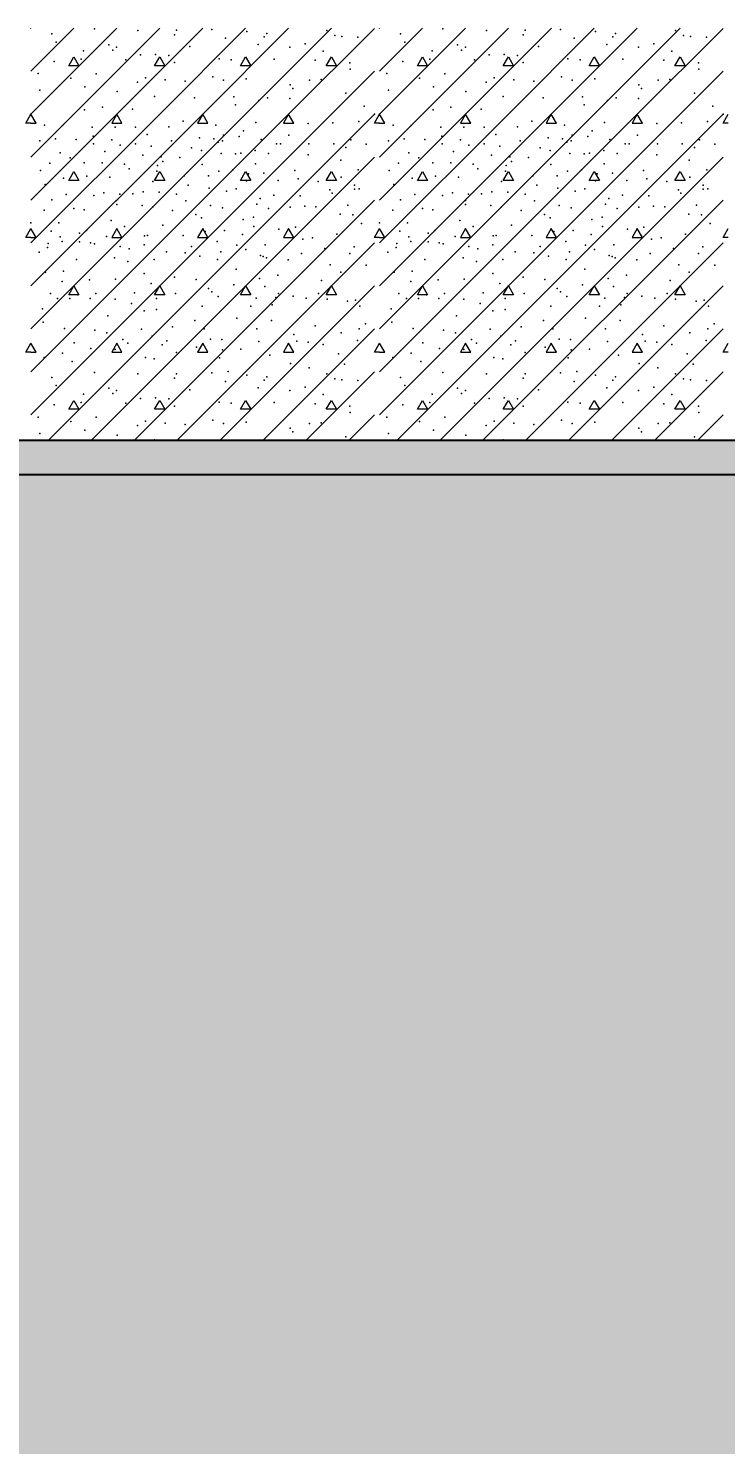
# Model space of a CAD drawing. Header units: millimetres. Extents: x 18162 to 7085488, y 72188 to 247925.
# Drawn here: x 3673666 to 3675697, y 86243 to 90368 of the extents above; entities that cross this region are included whole.
import ezdxf

# ---------------------------------------------------------------- set-up
doc = ezdxf.new("R2010")
doc.units = ezdxf.units.MM
doc.header["$MEASUREMENT"] = 0
doc.layers.add('Drawing & Figure', color=7, linetype='Continuous')
doc.layers.add('Structural - Bearing', color=7, linetype='Continuous')
doc.styles.add('GENERATED_STYLE_3', font='', dxfattribs={"width": 0.8})
doc.styles.get('GENERATED_STYLE_3').set_extended_font_data('ISOCPEUR MON')
doc.dimstyles.new('GENERATED_STYLE__5', dxfattribs={"dimtxt": 220.000005, "dimasz": 114, "dimexe": 0.18, "dimexo": 150, "dimgap": 0, "dimtad": 1, "dimdec": 0, "dimzin": 0, "dimdsep": 46, "dimtxsty": 'GENERATED_STYLE_3', "dimblk": 'ARROWHEAD_2', "dimblk1": 'ARROWHEAD_2', "dimblk2": 'ARROWHEAD_2', "dimcen": 0.09, "dimclrd": 13, "dimclre": 13, "dimclrt": 13, "dimadec": 0, "dimazin": 0, "dimtfac": 1, "dimtdec": 4, "dimtmove": 0, "dimatfit": 3, "dimfxl": 1, "dimtolj": 1, "dimtzin": 0, "dimarcsym": 0})

# ---------------------------------------------------------------- blocks, each defined once
blk = doc.blocks.new('*X953', base_point=(3761974.7, 95118))
at = {"layer": 'Structural - Bearing', "color": 7, "linetype": 'Continuous', "lineweight": 9}
for p, q in [((3673673.9, 90242.9), (3673799, 90368)), ((3673673.9, 90367.9), (3673674, 90368)), ((3673673.9, 90117.9), (3673924, 90368)), ((3673798.9, 90117.9), (3674049, 90368)), ((3673923.9, 90117.9), (3674174, 90368)), ((3674048.9, 90117.9), (3674299, 90368)), ((3674173.9, 90117.9), (3674424, 90368)), ((3674298.9, 90117.9), (3674549, 90368)), ((3674423.9, 90117.9), (3674673.9, 90367.9)), ((3674689, 90242.9), (3674814.1, 90368)), ((3674689, 90367.9), (3674689.1, 90368)), ((3674689, 90117.9), (3674939.1, 90368)), ((3674814, 90117.9), (3675064.1, 90368)), ((3674939, 90117.9), (3675189.1, 90368)), ((3675064, 90117.9), (3675314.1, 90368)), ((3675189, 90117.9), (3675439.1, 90368)), ((3675314, 90117.9), (3675564.1, 90368)), ((3675439, 90117.9), (3675689, 90367.9)), ((3673783.8, 90258.6), (3673798.9, 90284.6)), ((3673813.8, 90258.6), (3673783.8, 90258.6)), ((3673798.9, 90284.6), (3673813.8, 90258.6)), ((3674033.8, 90258.6), (3674048.9, 90284.6)), ((3674063.8, 90258.6), (3674033.8, 90258.6)), ((3674048.9, 90284.6), (3674063.8, 90258.6)), ((3674283.8, 90258.6), (3674298.9, 90284.6)), ((3674313.8, 90258.6), (3674283.8, 90258.6)), ((3674298.9, 90284.6), (3674313.8, 90258.6)), ((3674533.8, 90258.6), (3674548.9, 90284.6)), ((3674563.8, 90258.6), (3674533.8, 90258.6)), ((3674548.9, 90284.6), (3674563.8, 90258.6)), ((3674798.9, 90258.6), (3674814, 90284.6)), ((3674828.9, 90258.6), (3674798.9, 90258.6)), ((3674814, 90284.6), (3674828.9, 90258.6)), ((3675048.9, 90258.6), (3675064, 90284.6)), ((3675078.9, 90258.6), (3675048.9, 90258.6)), ((3675064, 90284.6), (3675078.9, 90258.6)), ((3675298.9, 90258.6), (3675314, 90284.6)), ((3675328.9, 90258.6), (3675298.9, 90258.6)), ((3675314, 90284.6), (3675328.9, 90258.6)), ((3675548.9, 90258.6), (3675564, 90284.6)), ((3675578.9, 90258.6), (3675548.9, 90258.6)), ((3675564, 90284.6), (3675578.9, 90258.6)), ((3674548.9, 90117.9), (3674673.9, 90242.9)), ((3675564, 90117.9), (3675689, 90242.9)), ((3673658.8, 90091.9), (3673673.9, 90117.9)), ((3673673.9, 90091.9), (3673658.8, 90091.9)), ((3673673.9, 89242.9), (3674548.9, 90117.9)), ((3673673.9, 89367.9), (3674423.9, 90117.9)), ((3673673.9, 89992.9), (3673798.9, 90117.9)), ((3673673.9, 89492.9), (3674298.9, 90117.9)), ((3673673.9, 89617.9), (3674173.9, 90117.9)), ((3673673.9, 89742.9), (3674048.9, 90117.9)), ((3673673.9, 89867.9), (3673923.9, 90117.9)), ((3673689, 90091.9), (3673673.9, 90117.9)), ((3673673.9, 90091.9), (3673689, 90091.9)), ((3673724, 89168), (3674673.9, 90117.9)), ((3673923.9, 90117.9), (3673909, 90091.9)), ((3673909, 90091.9), (3673939, 90091.9)), ((3673939, 90091.9), (3673923.9, 90117.9)), ((3674173.9, 90117.9), (3674159, 90091.9)), ((3674159, 90091.9), (3674189, 90091.9)), ((3674189, 90091.9), (3674173.9, 90117.9)), ((3674423.9, 90117.9), (3674409, 90091.9)), ((3674409, 90091.9), (3674439, 90091.9)), ((3674439, 90091.9), (3674423.9, 90117.9)), ((3674673.9, 90091.9), (3674689, 90117.9)), ((3674689, 90091.9), (3674673.9, 90091.9)), ((3674689, 89242.9), (3675564, 90117.9)), ((3674689, 89367.9), (3675439, 90117.9)), ((3674689, 89992.9), (3674814, 90117.9)), ((3674689, 89492.9), (3675314, 90117.9)), ((3674689, 89617.9), (3675189, 90117.9)), ((3674689, 89742.9), (3675064, 90117.9)), ((3674689, 89867.9), (3674939, 90117.9)), ((3674704.2, 90091.9), (3674689, 90117.9)), ((3674689, 90091.9), (3674704.2, 90091.9)), ((3674739.1, 89168), (3675689, 90117.9)), ((3674939, 90117.9), (3674924.1, 90091.9)), ((3674924.1, 90091.9), (3674954.2, 90091.9)), ((3674954.2, 90091.9), (3674939, 90117.9)), ((3675189, 90117.9), (3675174.1, 90091.9)), ((3675174.1, 90091.9), (3675204.2, 90091.9)), ((3675204.2, 90091.9), (3675189, 90117.9)), ((3675439, 90117.9), (3675424.1, 90091.9)), ((3675424.1, 90091.9), (3675454.2, 90091.9)), ((3675454.2, 90091.9), (3675439, 90117.9)), ((3675689, 90091.9), (3675704.2, 90117.9)), ((3675704.2, 90091.9), (3675689, 90091.9)), ((3673849, 89168), (3674673.9, 89992.9)), ((3674864.1, 89168), (3675689, 89992.9)), ((3673783.8, 89925.3), (3673798.9, 89951.3)), ((3673813.8, 89925.2), (3673783.8, 89925.3)), ((3673798.9, 89951.3), (3673813.8, 89925.2)), ((3674033.8, 89925.3), (3674048.9, 89951.3)), ((3674063.8, 89925.2), (3674033.8, 89925.3)), ((3674048.9, 89951.3), (3674063.8, 89925.2)), ((3674283.8, 89925.3), (3674298.9, 89951.3)), ((3674313.8, 89925.2), (3674283.8, 89925.3)), ((3674298.9, 89951.3), (3674313.8, 89925.2)), ((3674533.8, 89925.3), (3674548.9, 89951.3)), ((3674563.8, 89925.2), (3674533.8, 89925.3)), ((3674548.9, 89951.3), (3674563.8, 89925.2)), ((3674798.9, 89925.3), (3674814, 89951.3)), ((3674828.9, 89925.2), (3674798.9, 89925.3)), ((3674814, 89951.3), (3674828.9, 89925.2)), ((3675048.9, 89925.3), (3675064, 89951.3)), ((3675078.9, 89925.2), (3675048.9, 89925.3)), ((3675064, 89951.3), (3675078.9, 89925.2)), ((3675298.9, 89925.3), (3675314, 89951.3)), ((3675328.9, 89925.2), (3675298.9, 89925.3)), ((3675314, 89951.3), (3675328.9, 89925.2)), ((3675548.9, 89925.3), (3675564, 89951.3)), ((3675578.9, 89925.2), (3675548.9, 89925.3)), ((3675564, 89951.3), (3675578.9, 89925.2)), ((3673974, 89168), (3674673.9, 89867.9)), ((3674989.1, 89168), (3675689, 89867.9)), ((3673658.8, 89758.6), (3673673.9, 89784.6)), ((3673673.9, 89758.6), (3673658.8, 89758.6)), ((3673689, 89758.6), (3673673.9, 89784.6)), ((3673673.9, 89758.6), (3673689, 89758.6)), ((3673923.9, 89784.6), (3673909, 89758.6)), ((3673909, 89758.6), (3673939, 89758.6)), ((3673939, 89758.6), (3673923.9, 89784.6)), ((3674173.9, 89784.6), (3674159, 89758.6)), ((3674159, 89758.6), (3674189, 89758.6)), ((3674189, 89758.6), (3674173.9, 89784.6)), ((3674423.9, 89784.6), (3674409, 89758.6)), ((3674409, 89758.6), (3674439, 89758.6)), ((3674439, 89758.6), (3674423.9, 89784.6)), ((3674673.9, 89758.6), (3674689, 89784.6)), ((3674689, 89758.6), (3674673.9, 89758.6)), ((3674704.2, 89758.6), (3674689, 89784.6)), ((3674689, 89758.6), (3674704.2, 89758.6)), ((3674939, 89784.6), (3674924.1, 89758.6)), ((3674924.1, 89758.6), (3674954.2, 89758.6)), ((3674954.2, 89758.6), (3674939, 89784.6)), ((3675189, 89784.6), (3675174.1, 89758.6)), ((3675174.1, 89758.6), (3675204.2, 89758.6)), ((3675204.2, 89758.6), (3675189, 89784.6)), ((3675439, 89784.6), (3675424.1, 89758.6)), ((3675424.1, 89758.6), (3675454.2, 89758.6)), ((3675454.2, 89758.6), (3675439, 89784.6)), ((3675689, 89758.6), (3675704.2, 89784.6)), ((3675704.2, 89758.6), (3675689, 89758.6)), ((3674099, 89168), (3674673.9, 89742.9)), ((3675114.1, 89168), (3675689, 89742.9)), ((3673783.8, 89591.9), (3673798.9, 89617.9)), ((3673813.8, 89591.9), (3673783.8, 89591.9)), ((3673798.9, 89617.9), (3673813.8, 89591.9)), ((3674033.8, 89591.9), (3674048.9, 89617.9)), ((3674063.8, 89591.9), (3674033.8, 89591.9)), ((3674048.9, 89617.9), (3674063.8, 89591.9)), ((3674224, 89168), (3674673.9, 89617.9)), ((3674283.8, 89591.9), (3674298.9, 89617.9)), ((3674313.8, 89591.9), (3674283.8, 89591.9)), ((3674298.9, 89617.9), (3674313.8, 89591.9)), ((3674533.8, 89591.9), (3674548.9, 89617.9)), ((3674563.8, 89591.9), (3674533.8, 89591.9)), ((3674548.9, 89617.9), (3674563.8, 89591.9)), ((3674798.9, 89591.9), (3674814, 89617.9)), ((3674828.9, 89591.9), (3674798.9, 89591.9)), ((3674814, 89617.9), (3674828.9, 89591.9)), ((3675048.9, 89591.9), (3675064, 89617.9)), ((3675078.9, 89591.9), (3675048.9, 89591.9)), ((3675064, 89617.9), (3675078.9, 89591.9)), ((3675239.1, 89168), (3675689, 89617.9)), ((3675298.9, 89591.9), (3675314, 89617.9)), ((3675328.9, 89591.9), (3675298.9, 89591.9)), ((3675314, 89617.9), (3675328.9, 89591.9)), ((3675548.9, 89591.9), (3675564, 89617.9)), ((3675578.9, 89591.9), (3675548.9, 89591.9)), ((3675564, 89617.9), (3675578.9, 89591.9)), ((3674349, 89168), (3674673.9, 89492.9)), ((3675364.1, 89168), (3675689, 89492.9)), ((3673658.8, 89425.3), (3673673.9, 89451.3)), ((3673673.9, 89425.2), (3673658.8, 89425.3)), ((3673689, 89425.3), (3673673.9, 89451.3)), ((3673673.9, 89425.2), (3673689, 89425.3)), ((3673923.9, 89451.3), (3673909, 89425.2)), ((3673909, 89425.2), (3673939, 89425.3)), ((3673939, 89425.3), (3673923.9, 89451.3)), ((3674173.9, 89451.3), (3674159, 89425.2)), ((3674159, 89425.2), (3674189, 89425.3)), ((3674189, 89425.3), (3674173.9, 89451.3)), ((3674423.9, 89451.3), (3674409, 89425.2)), ((3674409, 89425.2), (3674439, 89425.3)), ((3674439, 89425.3), (3674423.9, 89451.3)), ((3674673.9, 89425.3), (3674689, 89451.3)), ((3674689, 89425.2), (3674673.9, 89425.3)), ((3674704.2, 89425.3), (3674689, 89451.3)), ((3674689, 89425.2), (3674704.2, 89425.3)), ((3674939, 89451.3), (3674924.1, 89425.2)), ((3674924.1, 89425.2), (3674954.2, 89425.3)), ((3674954.2, 89425.3), (3674939, 89451.3)), ((3675189, 89451.3), (3675174.1, 89425.2)), ((3675174.1, 89425.2), (3675204.2, 89425.3)), ((3675204.2, 89425.3), (3675189, 89451.3)), ((3675439, 89451.3), (3675424.1, 89425.2)), ((3675424.1, 89425.2), (3675454.2, 89425.3)), ((3675454.2, 89425.3), (3675439, 89451.3)), ((3675689, 89425.3), (3675704.2, 89451.3)), ((3675704.2, 89425.2), (3675689, 89425.3)), ((3674474, 89168), (3674673.9, 89367.9)), ((3675489.1, 89168), (3675689, 89367.9)), ((3673783.8, 89258.6), (3673798.9, 89284.6)), ((3673813.8, 89258.6), (3673783.8, 89258.6)), ((3673798.9, 89284.6), (3673813.8, 89258.6)), ((3674033.8, 89258.6), (3674048.9, 89284.6)), ((3674063.8, 89258.6), (3674033.8, 89258.6)), ((3674048.9, 89284.6), (3674063.8, 89258.6)), ((3674283.8, 89258.6), (3674298.9, 89284.6)), ((3674313.8, 89258.6), (3674283.8, 89258.6)), ((3674298.9, 89284.6), (3674313.8, 89258.6)), ((3674533.8, 89258.6), (3674548.9, 89284.6)), ((3674563.8, 89258.6), (3674533.8, 89258.6)), ((3674548.9, 89284.6), (3674563.8, 89258.6)), ((3674798.9, 89258.6), (3674814, 89284.6)), ((3674828.9, 89258.6), (3674798.9, 89258.6)), ((3674814, 89284.6), (3674828.9, 89258.6)), ((3675048.9, 89258.6), (3675064, 89284.6)), ((3675078.9, 89258.6), (3675048.9, 89258.6)), ((3675064, 89284.6), (3675078.9, 89258.6)), ((3675298.9, 89258.6), (3675314, 89284.6)), ((3675328.9, 89258.6), (3675298.9, 89258.6)), ((3675314, 89284.6), (3675328.9, 89258.6)), ((3675548.9, 89258.6), (3675564, 89284.6)), ((3675578.9, 89258.6), (3675548.9, 89258.6)), ((3675564, 89284.6), (3675578.9, 89258.6)), ((3674599, 89168), (3674673.9, 89242.9)), ((3675614.1, 89168), (3675689, 89242.9))]:
    blk.add_line(p, q, dxfattribs=at)
for p in [(3673734.7, 90351.5), (3673858.5, 90366.2), (3673985.1, 90361.9), (3674092, 90349.1), (3674098.1, 90362.2), (3674200.2, 90364.5), (3674240.3, 90339.8), (3674302.1, 90358.3), (3674353.3, 90343.4), (3674360.9, 90353.1), (3674535.5, 90361.4), (3674558.7, 90347.5), (3674578.8, 90344.4), (3674625.6, 90342.2), (3674749.8, 90351.5), (3674873.6, 90366.2), (3675000.2, 90361.9), (3675107.1, 90349.1), (3675113.3, 90362.2), (3675215.3, 90364.5), (3675255.5, 90339.8), (3675317.3, 90358.3), (3675368.4, 90343.4), (3675376.1, 90353.1), (3675550.6, 90361.4), (3675573.8, 90347.5), (3675593.9, 90344.4), (3675640.7, 90342.2), (3673747.4, 90327.4), (3673827.3, 90302.8), (3673900.4, 90319.7), (3673912.7, 90304.3), (3673923.5, 90313.5), (3673993.1, 90290.4), (3674036.6, 90292.1), (3674075, 90288.8), (3674136.8, 90315.1), (3674335.2, 90320.7), (3674427.6, 90313.6), (3674472.3, 90323.2), (3674524.7, 90301.2), (3674762.5, 90327.4), (3674842.5, 90302.8), (3674915.5, 90319.7), (3674927.8, 90304.3), (3674938.7, 90313.5), (3675008.2, 90290.4), (3675051.7, 90292.1), (3675090.1, 90288.8), (3675151.9, 90315.1), (3675350.4, 90320.7), (3675442.7, 90313.6), (3675487.4, 90323.2), (3675539.8, 90301.2), (3673741.2, 90271.7), (3673820, 90278), (3673949.8, 90276.4), (3674091.7, 90268.2), (3674221.8, 90279.5), (3674257.3, 90276.4), (3674382.5, 90278), (3674501.5, 90274.9), (3674601.9, 90267.2), (3674603.2, 90249.3), (3674756.3, 90271.7), (3674835.1, 90278), (3674964.9, 90276.4), (3675106.8, 90268.2), (3675236.9, 90279.5), (3675272.5, 90276.4), (3675397.6, 90278), (3675516.6, 90274.9), (3675617.1, 90267.2), (3675618.3, 90249.3), (3673695.1, 90236), (3673790.4, 90223.1), (3673863.8, 90235.2), (3673983.8, 90211.5), (3674007.2, 90223.7), (3674064.7, 90217.9), (3674122.5, 90214.1), (3674203.2, 90227), (3674234.7, 90217.3), (3674234.7, 90217.3), (3674300.6, 90220.8), (3674484.6, 90217.3), (3674518.5, 90219.3), (3674710.2, 90236), (3674805.5, 90223.1), (3674879, 90235.2), (3674998.9, 90211.5), (3675022.3, 90223.7), (3675079.8, 90217.9), (3675137.6, 90214.1), (3675218.4, 90227), (3675249.8, 90217.3), (3675249.8, 90217.3), (3675315.7, 90220.8), (3675499.7, 90217.3), (3675533.6, 90219.3), (3673700.2, 90188.3), (3673830.9, 90198), (3673925, 90183.7), (3674033.3, 90169.8), (3674149.9, 90165.2), (3674265.1, 90168.3), (3674363, 90166), (3674428.9, 90203.8), (3674436.6, 90193), (3674590.3, 90178.8), (3674715.4, 90188.3), (3674846, 90198), (3674940.1, 90183.7), (3675048.4, 90169.8), (3675165, 90165.2), (3675280.2, 90168.3), (3675378.1, 90166), (3675444, 90203.8), (3675451.7, 90193), (3675605.5, 90178.8), (3673830.3, 90130.4), (3673881.8, 90138.1), (3673969.4, 90132.9), (3674269.7, 90145.1), (3674337.6, 90158), (3674427.3, 90163.6), (3674643.8, 90141.5), (3674845.4, 90130.4), (3674896.9, 90138.1), (3674984.5, 90132.9), (3675284.8, 90145.1), (3675352.7, 90158), (3675442.4, 90163.6), (3675658.9, 90141.5), (3673673.9, 90117.9), (3673673.9, 90117.9), (3673673.9, 90117.9), (3673713.5, 90086.2), (3673766.1, 90085.1), (3674116.7, 90097.8), (3674212, 90086.2), (3674329.1, 90093.9), (3674481.1, 90091.3), (3674553.3, 90092.5), (3674628.2, 90097), (3674673.9, 90117.9), (3674673.9, 90117.9), (3674673.9, 90117.9), (3674689, 90117.9), (3674689, 90117.9), (3674689, 90117.9), (3674728.7, 90086.2), (3674781.3, 90085.1), (3675131.8, 90097.8), (3675227.1, 90086.2), (3675344.3, 90093.9), (3675496.2, 90091.3), (3675568.4, 90092.5), (3675643.3, 90097), (3675689, 90117.9), (3675689, 90117.9), (3675689, 90117.9), (3673699.5, 90040.8), (3673745.3, 90046), (3673805.3, 90044), (3673852.6, 90079.8), (3673855.5, 90053.7), (3673909.7, 90042.9), (3673919.6, 90079.8), (3673978.8, 90079.8), (3674012.3, 90059.2), (3674075.4, 90081.1), (3674082.7, 90040.8), (3674164.9, 90049.4), (3674206.3, 90046), (3674232.1, 90040.8), (3674234.1, 90056.8), (3674280.1, 90052.7), (3674293, 90069.5), (3674344.1, 90044.7), (3674425.1, 90057.3), (3674605.5, 90043.4), (3674714.7, 90040.8), (3674760.4, 90046), (3674820.4, 90044), (3674867.7, 90079.8), (3674870.7, 90053.7), (3674924.8, 90042.9), (3674934.7, 90079.8), (3674993.9, 90079.8), (3675027.4, 90059.2), (3675090.5, 90081.1), (3675097.8, 90040.8), (3675180, 90049.4), (3675221.5, 90046), (3675247.2, 90040.8), (3675249.3, 90056.8), (3675295.3, 90052.7), (3675308.1, 90069.5), (3675359.2, 90044.7), (3675440.2, 90057.3), (3675620.6, 90043.4), (3673758.6, 90005.1), (3673856, 90031.2), (3673888.7, 90009), (3673933.5, 90027.9), (3673978.4, 90031.2), (3674023.9, 90024.4), (3674141.2, 90019.6), (3674170.6, 90011.9), (3674218.7, 90036.7), (3674227.3, 90003.8), (3674269.7, 90002.7), (3674285.1, 90004.3), (3674326.9, 90012), (3674365.1, 90003.8), (3674388.5, 90031.2), (3674400.5, 90031.3), (3674480.6, 89999.6), (3674483.2, 90031.2), (3674555.3, 90031.2), (3674591.1, 90021.3), (3674650.3, 90031.1), (3674773.7, 90005.1), (3674871.2, 90031.2), (3674903.8, 90009), (3674948.6, 90027.9), (3674993.5, 90031.2), (3675039, 90024.4), (3675156.3, 90019.6), (3675185.7, 90011.9), (3675233.8, 90036.7), (3675242.5, 90003.8), (3675284.8, 90002.7), (3675300.3, 90004.3), (3675342, 90012), (3675380.3, 90003.8), (3675403.6, 90031.2), (3675415.6, 90031.3), (3675495.7, 89999.6), (3675498.3, 90031.2), (3675570.4, 90031.2), (3675606.2, 90021.3), (3675665.4, 90031.1), (3673729, 89975.1), (3673787.8, 89990.6), (3673829.3, 89976.5), (3673881, 89976.1), (3673946.7, 89972.2), (3673959.6, 89958.7), (3673999.4, 89998.7), (3674042.5, 89968.7), (3674053.3, 89993.5), (3674058.4, 89979.9), (3674107.4, 89991.9), (3674172.3, 89971.8), (3674327.6, 89973.5), (3674575.7, 89984.2), (3674744.1, 89975.1), (3674802.9, 89990.6), (3674844.4, 89976.5), (3674896.1, 89976.1), (3674961.8, 89972.2), (3674974.7, 89958.7), (3675014.5, 89998.7), (3675057.7, 89968.7), (3675068.5, 89993.5), (3675073.5, 89979.9), (3675122.6, 89991.9), (3675187.5, 89971.8), (3675342.7, 89973.5), (3675590.8, 89984.2), (3673701.9, 89953.6), (3673768.9, 89931.7), (3673836.5, 89937.5), (3673904.1, 89934.3), (3674028.6, 89922.4), (3674040.6, 89952.3), (3674119.8, 89938.8), (3674191.3, 89938.1), (3674220.9, 89952.3), (3674262.1, 89956.1), (3674302, 89924), (3674307.2, 89944.6), (3674352.3, 89946.5), (3674394, 89925.2), (3674442.2, 89954.2), (3674451.9, 89929.5), (3674510.2, 89922.2), (3674577.6, 89934.3), (3674626.6, 89956.2), (3674717.1, 89953.6), (3674784, 89931.7), (3674851.6, 89937.5), (3674919.2, 89934.3), (3675043.7, 89922.4), (3675055.7, 89952.3), (3675134.9, 89938.8), (3675206.4, 89938.1), (3675236, 89952.3), (3675277.3, 89956.1), (3675317.2, 89924), (3675322.3, 89944.6), (3675367.5, 89946.5), (3675409.1, 89925.2), (3675457.4, 89954.2), (3675467, 89929.5), (3675525.4, 89922.2), (3675592.7, 89934.3), (3675641.7, 89956.2), (3673714.9, 89913.1), (3673776.4, 89883.8), (3673857.3, 89881.1), (3673886.1, 89889.2), (3673932.8, 89885.3), (3673970.7, 89886.3), (3674000.7, 89891.8), (3674047.1, 89890.5), (3674098.1, 89885), (3674132.1, 89911.1), (3674193, 89903), (3674243.7, 89894.1), (3674271.3, 89900.2), (3674381, 89882.2), (3674458.2, 89880.6), (3674544.1, 89897.6), (3674550.9, 89888.4), (3674615.8, 89911.6), (3674616, 89899.8), (3674629.7, 89900.7), (3674730, 89913.1), (3674791.6, 89883.8), (3674872.5, 89881.1), (3674901.2, 89889.2), (3674947.9, 89885.3), (3674985.8, 89886.3), (3675015.8, 89891.8), (3675062.2, 89890.5), (3675113.3, 89885), (3675147.2, 89911.1), (3675208.1, 89903), (3675258.8, 89894.1), (3675286.5, 89900.2), (3675396.1, 89882.2), (3675473.3, 89880.6), (3675559.2, 89897.6), (3675566.1, 89888.4), (3675631, 89911.6), (3675631.1, 89899.8), (3675644.9, 89900.7), (3673712.4, 89838.9), (3673735, 89868.3), (3673798.4, 89843.6), (3673829, 89839.9), (3673923.5, 89866.7), (3673924.3, 89855.4), (3673997.5, 89851.7), (3674028.6, 89848.2), (3674086, 89837.2), (3674124.7, 89865.5), (3674196.4, 89851.8), (3674231.5, 89845.3), (3674331.5, 89855.9), (3674341.5, 89872.1), (3674365.5, 89843.6), (3674429.1, 89847.6), (3674471.2, 89850.1), (3674503.8, 89848.5), (3674503.8, 89848.5), (3674596.9, 89853.1), (3674727.5, 89838.9), (3674750.1, 89868.3), (3674813.5, 89843.6), (3674844.1, 89839.9), (3674938.7, 89866.7), (3674939.4, 89855.4), (3675012.7, 89851.7), (3675043.7, 89848.2), (3675101.1, 89837.2), (3675139.9, 89865.5), (3675211.6, 89851.8), (3675246.6, 89845.3), (3675346.6, 89855.9), (3675356.7, 89872.1), (3675380.6, 89843.6), (3675444.2, 89847.6), (3675486.3, 89850.1), (3675519, 89848.5), (3675519, 89848.5), (3675612.1, 89853.1), (3673673.9, 89801.6), (3673754.7, 89801.6), (3673907.8, 89808.3), (3674058.1, 89794.4), (3674153.6, 89825.4), (3674170.8, 89816.4), (3674292, 89811.5), (3674322.1, 89817.9), (3674574.6, 89827), (3674611, 89824.6), (3674636, 89799.8), (3674689, 89801.6), (3674769.9, 89801.6), (3674923, 89808.3), (3675073.2, 89794.4), (3675168.7, 89825.4), (3675185.9, 89816.4), (3675307.1, 89811.5), (3675337.2, 89817.9), (3675589.7, 89827), (3675626.2, 89824.6), (3675651.2, 89799.8), (3673732.8, 89777.2), (3673758.6, 89760.4), (3673814.9, 89771.6), (3673835.2, 89779.2), (3673893.8, 89761.7), (3673946.6, 89791.3), (3674004.1, 89763.9), (3674013.2, 89764.7), (3674116.7, 89764.7), (3674181, 89775.9), (3674237.7, 89779.7), (3674289.8, 89767.8), (3674322.6, 89791.3), (3674396, 89783.6), (3674443.7, 89788.7), (3674465.6, 89754), (3674493.9, 89757.8), (3674564.7, 89768.4), (3674748, 89777.2), (3674773.7, 89760.4), (3674830, 89771.6), (3674850.3, 89779.2), (3674908.9, 89761.7), (3674961.7, 89791.3), (3675019.3, 89763.9), (3675028.3, 89764.7), (3675131.8, 89764.7), (3675196.1, 89775.9), (3675252.8, 89779.7), (3675304.9, 89767.8), (3675337.8, 89791.3), (3675411.2, 89783.6), (3675458.8, 89788.7), (3675480.7, 89754), (3675509, 89757.8), (3675579.8, 89768.4), (3673698.1, 89716.6), (3673722, 89729.9), (3673724.2, 89741.6), (3673765, 89747.5), (3673814.9, 89746), (3673847.8, 89743.1), (3673858.6, 89740.8), (3673933.5, 89733.1), (3673959.6, 89725.6), (3674003.3, 89737.2), (3674068.8, 89716.8), (3674122.9, 89713.8), (3674141.7, 89733.1), (3674215.8, 89747.5), (3674226.9, 89717.6), (3674273.1, 89736.4), (3674299.5, 89724.4), (3674356.1, 89737.2), (3674461.3, 89712.4), (3674529.5, 89726.7), (3674601.9, 89712.2), (3674614.5, 89731.7), (3674713.2, 89716.6), (3674737.1, 89729.9), (3674739.3, 89741.6), (3674780.2, 89747.5), (3674830, 89746), (3674862.9, 89743.1), (3674873.7, 89740.8), (3674948.6, 89733.1), (3674974.7, 89725.6), (3675018.4, 89737.2), (3675083.9, 89716.8), (3675138, 89713.8), (3675156.9, 89733.1), (3675230.9, 89747.5), (3675242, 89717.6), (3675288.2, 89736.4), (3675314.6, 89724.4), (3675371.3, 89737.2), (3675476.4, 89712.4), (3675544.6, 89726.7), (3675617.1, 89712.2), (3675629.7, 89731.7), (3673806.1, 89695.2), (3673917.4, 89699.8), (3673956.1, 89689.2), (3674032.8, 89694.7), (3674165.6, 89704.4), (3674217.2, 89695.2), (3674342.3, 89706), (3674350.5, 89703.4), (3674359.3, 89699.8), (3674422.7, 89693.7), (3674545.3, 89679.5), (3674649.8, 89678.2), (3674821.2, 89695.2), (3674932.5, 89699.8), (3674971.2, 89689.2), (3675047.9, 89694.7), (3675180.7, 89704.4), (3675232.3, 89695.2), (3675357.4, 89706), (3675365.7, 89703.4), (3675374.4, 89699.8), (3675437.8, 89693.7), (3675560.4, 89679.5), (3675665, 89678.2), (3673716.5, 89658.1), (3673764.4, 89630.3), (3673768.9, 89661.3), (3673844.9, 89635.5), (3673920.5, 89638), (3674003.3, 89653.7), (3674091.9, 89643.3), (3674155.2, 89636.8), (3674271.6, 89666.6), (3674339, 89639.8), (3674392.9, 89649.4), (3674520, 89633.4), (3674575.7, 89658.1), (3674731.6, 89658.1), (3674779.5, 89630.3), (3674784, 89661.3), (3674860, 89635.5), (3674935.6, 89638), (3675018.5, 89653.7), (3675107, 89643.3), (3675170.4, 89636.8), (3675286.7, 89666.6), (3675354.2, 89639.8), (3675408, 89649.4), (3675535.2, 89633.4), (3675590.8, 89658.1), (3673730.4, 89595.4), (3673810.1, 89591.7), (3673863.3, 89595.4), (3673975.8, 89597.8), (3674023.9, 89625.2), (3674095.1, 89595.4), (3674190.5, 89610.2), (3674200.3, 89600.7), (3674219, 89587.2), (3674264.7, 89621.3), (3674354.7, 89616.4), (3674394.9, 89595.4), (3674437, 89588.1), (3674510.8, 89595.4), (3674745.5, 89595.4), (3674825.2, 89591.7), (3674878.4, 89595.4), (3674990.9, 89597.8), (3675039, 89625.2), (3675110.2, 89595.4), (3675205.6, 89610.2), (3675215.4, 89600.7), (3675234.2, 89587.2), (3675279.8, 89621.3), (3675369.8, 89616.4), (3675410, 89595.4), (3675452.1, 89588.1), (3675525.9, 89595.4), (3673707.2, 89551.5), (3673751.7, 89581.1), (3673786.9, 89581.4), (3673846.3, 89580.9), (3673919.6, 89578.8), (3673966.8, 89566.9), (3674039.3, 89581.4), (3674039.8, 89549.6), (3674172.3, 89559.2), (3674314.5, 89559.3), (3674330, 89582.4), (3674376.3, 89562.3), (3674387.1, 89583.9), (3674475.2, 89582.4), (3674535.9, 89579.3), (3674595.8, 89573.1), (3674619.2, 89576.1), (3674631.3, 89559.2), (3674722.3, 89551.5), (3674766.9, 89581.1), (3674802.1, 89581.4), (3674861.4, 89580.9), (3674934.7, 89578.8), (3674981.9, 89566.9), (3675054.5, 89581.4), (3675054.9, 89549.6), (3675187.5, 89559.2), (3675329.7, 89559.3), (3675345.1, 89582.4), (3675391.4, 89562.3), (3675402.3, 89583.9), (3675490.3, 89582.4), (3675551, 89579.3), (3675610.9, 89573.1), (3675634.3, 89576.1), (3675646.4, 89559.2), (3673709.1, 89512), (3673898.2, 89530.3), (3674003.3, 89545.4), (3674151.4, 89517.5), (3674273.8, 89523.9), (3674374.6, 89517.5), (3674648.4, 89507.7), (3674724.3, 89512), (3674913.3, 89530.3), (3675018.5, 89545.4), (3675166.6, 89517.5), (3675288.9, 89523.9), (3675389.8, 89517.5), (3675663.5, 89507.7), (3673772.1, 89494.3), (3673860.3, 89488.7), (3673895.2, 89481.5), (3673995.8, 89491.7), (3674027.1, 89471.1), (3674085.7, 89499), (3674178.5, 89492.8), (3674331.2, 89492.7), (3674439.2, 89476.3), (3674501.3, 89501.4), (3674577.1, 89481.5), (3674629.7, 89492.8), (3674787.2, 89494.3), (3674875.5, 89488.7), (3674910.3, 89481.5), (3675011, 89491.7), (3675042.2, 89471.1), (3675100.8, 89499), (3675193.6, 89492.8), (3675346.3, 89492.7), (3675454.3, 89476.3), (3675516.4, 89501.4), (3675592.2, 89481.5), (3675644.9, 89492.8), (3673799.9, 89452.6), (3673848.3, 89435.6), (3673919.1, 89433.1), (3673941.1, 89461.6), (3673955.9, 89451.2), (3674056.1, 89446.2), (3674069.6, 89457.7), (3674098.1, 89424), (3674156.1, 89439.4), (3674197, 89462.9), (3674229.5, 89461.9), (3674231.5, 89432), (3674285.1, 89434), (3674337.7, 89455.7), (3674447.6, 89456.5), (3674481.4, 89454.1), (3674524.4, 89447.1), (3674624.8, 89458.7), (3674815, 89452.6), (3674863.4, 89435.6), (3674934.2, 89433.1), (3674956.2, 89461.6), (3674971, 89451.2), (3675071.2, 89446.2), (3675084.7, 89457.7), (3675113.3, 89424), (3675171.2, 89439.4), (3675212.1, 89462.9), (3675244.6, 89461.9), (3675246.7, 89432), (3675300.3, 89434), (3675352.8, 89455.7), (3675462.7, 89456.5), (3675496.5, 89454.1), (3675539.5, 89447.1), (3675640, 89458.7), (3673712.4, 89409.5), (3673765.9, 89421.7), (3673794.1, 89397.3), (3674007, 89409.2), (3674032.3, 89405.8), (3674223.1, 89408.5), (3674369.2, 89415.9), (3674429.4, 89391.9), (3674569.8, 89420.4), (3674569.8, 89420.4), (3674587.1, 89390.3), (3674727.5, 89409.5), (3674781, 89421.7), (3674809.2, 89397.3), (3675022.1, 89409.2), (3675047.4, 89405.8), (3675238.2, 89408.5), (3675384.4, 89415.9), (3675444.5, 89391.9), (3675584.9, 89420.4), (3675584.9, 89420.4), (3675602.3, 89390.3), (3673734.7, 89351.5), (3673858.5, 89366.1), (3673985.1, 89361.8), (3674092, 89349.1), (3674098.1, 89362.2), (3674200.2, 89364.5), (3674240.3, 89339.8), (3674248.6, 89369), (3674302.1, 89358.3), (3674353.3, 89343.4), (3674360.9, 89353), (3674484.1, 89379), (3674535.5, 89361.4), (3674558.7, 89347.5), (3674578.8, 89344.4), (3674625.6, 89342.2), (3674749.8, 89351.5), (3674873.6, 89366.1), (3675000.2, 89361.8), (3675107.1, 89349.1), (3675113.3, 89362.2), (3675215.3, 89364.5), (3675255.5, 89339.8), (3675263.7, 89369), (3675317.3, 89358.3), (3675368.4, 89343.4), (3675376.1, 89353), (3675499.2, 89379), (3675550.6, 89361.4), (3675573.8, 89347.5), (3675593.9, 89344.4), (3675640.7, 89342.2), (3673747.4, 89327.4), (3673827.3, 89302.8), (3673900.4, 89319.7), (3673912.7, 89304.2), (3673923.5, 89313.5), (3674136.8, 89315.1), (3674335.2, 89320.7), (3674427.6, 89313.6), (3674472.3, 89323.2), (3674524.7, 89301.2), (3674762.5, 89327.4), (3674842.5, 89302.8), (3674915.5, 89319.7), (3674927.8, 89304.2), (3674938.7, 89313.5), (3675151.9, 89315.1), (3675350.4, 89320.7), (3675442.7, 89313.6), (3675487.4, 89323.2), (3675539.8, 89301.2), (3673741.2, 89271.7), (3673820, 89278), (3673949.8, 89276.4), (3673993.1, 89290.3), (3674036.6, 89292.1), (3674075, 89288.8), (3674091.7, 89268.1), (3674221.8, 89279.5), (3674257.3, 89276.4), (3674382.5, 89278), (3674501.5, 89274.9), (3674601.9, 89267.2), (3674756.3, 89271.7), (3674835.1, 89278), (3674964.9, 89276.4), (3675008.2, 89290.3), (3675051.7, 89292.1), (3675090.1, 89288.8), (3675106.8, 89268.1), (3675236.9, 89279.5), (3675272.5, 89276.4), (3675397.6, 89278), (3675516.6, 89274.9), (3675617.1, 89267.2), (3673695.1, 89235.9), (3673790.4, 89223.1), (3673863.8, 89235.2), (3674007.2, 89223.7), (3674064.7, 89217.9), (3674203.2, 89227), (3674234.7, 89217.2), (3674234.7, 89217.2), (3674300.6, 89220.8), (3674484.6, 89217.2), (3674518.5, 89219.2), (3674603.2, 89249.3), (3674710.2, 89235.9), (3674805.5, 89223.1), (3674879, 89235.2), (3675022.3, 89223.7), (3675079.8, 89217.9), (3675218.4, 89227), (3675249.8, 89217.2), (3675249.8, 89217.2), (3675315.7, 89220.8), (3675499.7, 89217.2), (3675533.6, 89219.2), (3675618.3, 89249.3), (3673700.2, 89188.3), (3673830.9, 89198), (3673925, 89183.7), (3673983.8, 89211.5), (3674122.5, 89214), (3674428.9, 89203.8), (3674436.6, 89193), (3674590.3, 89178.8), (3674715.4, 89188.3), (3674846, 89198), (3674940.1, 89183.7), (3674998.9, 89211.5), (3675137.6, 89214), (3675444, 89203.8), (3675451.7, 89193), (3675605.5, 89178.8), (3674033.3, 89169.8), (3674265.1, 89168.3), (3675048.4, 89169.8), (3675280.2, 89168.3)]:
    blk.add_point(p, dxfattribs=at)
blk = doc.blocks.new('*D1045', base_point=(3761974.7, 95118))
at = {"color": 12, "linetype": 'Continuous', "lineweight": 35}
for p, q in [((3676787.8, 92011.3), (3676937.8, 91924.7)), ((3676787.8, 90411.3), (3676937.8, 90324.7))]:
    blk.add_line(p, q, dxfattribs=at)
at = {"color": 13, "linetype": 'Continuous', "lineweight": 13}
for p, q in [((3676862.8, 90368), (3676862.8, 91968)), ((3676975.3, 90368), (3676750.3, 90368)), ((3676862.8, 90294.7), (3676862.8, 90368))]:
    blk.add_line(p, q, dxfattribs=at)
at = {"color": 13, "lineweight": 13, "insert": (3676926.6, 90908.9), "char_height": 220, "attachment_point": 7, "rotation": 90, "style": 'GENERATED_STYLE_3'}
blk.add_mtext('\\A1;{\\pql;\\fISOCPEUR MON|b0|i0|c0|p0;\\W0.800000;1,600}', dxfattribs=at)
blk = doc.blocks.new('ARROWHEAD_2')
at = {"color": 0, "linetype": 'Continuous', "lineweight": 0}
for p, q in [((-0.378, -0.655), (0.378, 0.655)), ((0, 0), (-1, 0))]:
    blk.add_line(p, q, dxfattribs=at)
blk = doc.blocks.new('*D1081', base_point=(3761974.7, 95118))
at = {"color": 12, "linetype": 'Continuous', "lineweight": 35}
for p, q in [((3680249.8, 90861.3), (3680399.8, 90774.7)), ((3680249.8, 90411.3), (3680399.8, 90324.7))]:
    blk.add_line(p, q, dxfattribs=at)
at = {"color": 13, "linetype": 'Continuous', "lineweight": 13}
for p, q in [((3680437.3, 90818), (3680212.3, 90818)), ((3680324.8, 90368), (3680324.8, 90818)), ((3680437.3, 90368), (3680212.3, 90368)), ((3680324.8, 90294.7), (3680324.8, 90368))]:
    blk.add_line(p, q, dxfattribs=at)
at = {"color": 13, "lineweight": 13, "insert": (3680344.7, 89938.2), "char_height": 220, "attachment_point": 7, "rotation": 90, "style": 'GENERATED_STYLE_3'}
blk.add_mtext('\\A1;{\\pql;\\fISOCPEUR MON|b0|i0|c0|p0;\\W0.800000;450}', dxfattribs=at)

msp = doc.modelspace()

# ---------------------------------------------------------------- hatches: boundary and pattern name
at = {"linetype": 'Continuous', "lineweight": 13}
h = msp.add_hatch(dxfattribs=at)
h.set_pattern_fill('Earth_0003', color=254, style=0, pattern_type=2)
h.set_pattern_definition([(45, (3761974.73, 95118), (-275.7716, 275.7716), []), (45, (3761882.8, 95209.9), (-551.5433, 551.5433), []), (45, (3761790.9, 95301.85), (-551.5433, 551.5433), []), (135, (3761698.96, 95393.78), (91.92388, 91.92388), [390, -390])])
h.paths.add_polyline_path([(3610592.4, 72524.1), (3664229.1, 72524.1), (3726468.1, 72524.1), (3726468.1, 91687.6), (3688648.6, 91687.6), (3686029.1, 89068), (3684529.1, 89068), (3684429.1, 89068), (3664229.1, 89068), (3664129.1, 89068), (3640232.8, 89068), (3634482.8, 94818), (3610592.4, 94818)])
at = {"layer": 'Structural - Bearing', "linetype": 'Continuous', "lineweight": 9}
h = msp.add_hatch(dxfattribs=at)
h.set_pattern_fill('Structural_Concrete_0003', style=0, pattern_type=2)
h.set_pattern_definition([(0, (3761974.73, 95118), (0, 311.7691), [30, -150]), (0, (3762064.73, 95273.9), (0, 311.7691), [30, -150]), (60, (3761974.73, 95118), (-270, 155.8846), [30, -150]), (60, (3762154.73, 95118), (-270, 155.8846), [30, -150]), (120, (3762004.73, 95118), (270, 155.8846), [30, -150]), (120, (3762184.73, 95118), (270, 155.8846), [30, -150]), (0, (3761974.73, 95148.007), (0, 60), [0, -60, 0, -90]), (45, (3762004.73, 95148.007), (-42.426407, 42.426407), [0, -45, 0, -75])])
h.paths.add_polyline_path([(3664129.1, 89168), (3664129.1, 89068), (3684529.1, 89068), (3684529.1, 89168)])

# ---------------------------------------------------------------- linework, layer by layer
at = {"layer": 'Drawing & Figure', "color": 7, "linetype": 'Continuous', "lineweight": 13}
msp.add_lwpolyline([(3688648.6, 91687.6), (3686029.1, 89068), (3684529.1, 89068), (3640232.8, 89068), (3634482.8, 94818)], dxfattribs=at)
at = {"layer": 'Structural - Bearing', "color": 7, "linetype": 'Continuous', "lineweight": 25}
for p, q in [((3684429.1, 89168), (3664229.1, 89168)), ((3684529.1, 89068), (3664129.1, 89068))]:
    msp.add_line(p, q, dxfattribs=at)

# ---------------------------------------------------------------- block references
at = {"layer": 'Structural - Bearing', "lineweight": 0}
msp.add_blockref('*X953', (3761974.7, 95118), dxfattribs=at)

# ---------------------------------------------------------------- dimensions: what is measured, and where the dimension line sits
at = {"color": 13, "linetype": 'Continuous', "lineweight": 13}
for base, p1, p2, picture, middle in [((3676862.8, 91968), (3674329.1, 90368), (3676379.1, 91968), '*D1045', (3676708.8, 91277.5)), ((3680324.8, 90818), (3674129, 90368), (3674129, 90818), '*D1081', (3680170.8, 90189.4))]:
    dim = msp.add_linear_dim(base=base, p1=p1, p2=p2, angle=90, dimstyle='GENERATED_STYLE__5', dxfattribs=at)
    dim.commit()
    dim.dimension.update_dxf_attribs({"geometry": picture, "text_midpoint": middle, "dimtype": 160, "text_rotation": 90})

doc.saveas('drawing.dxf')
